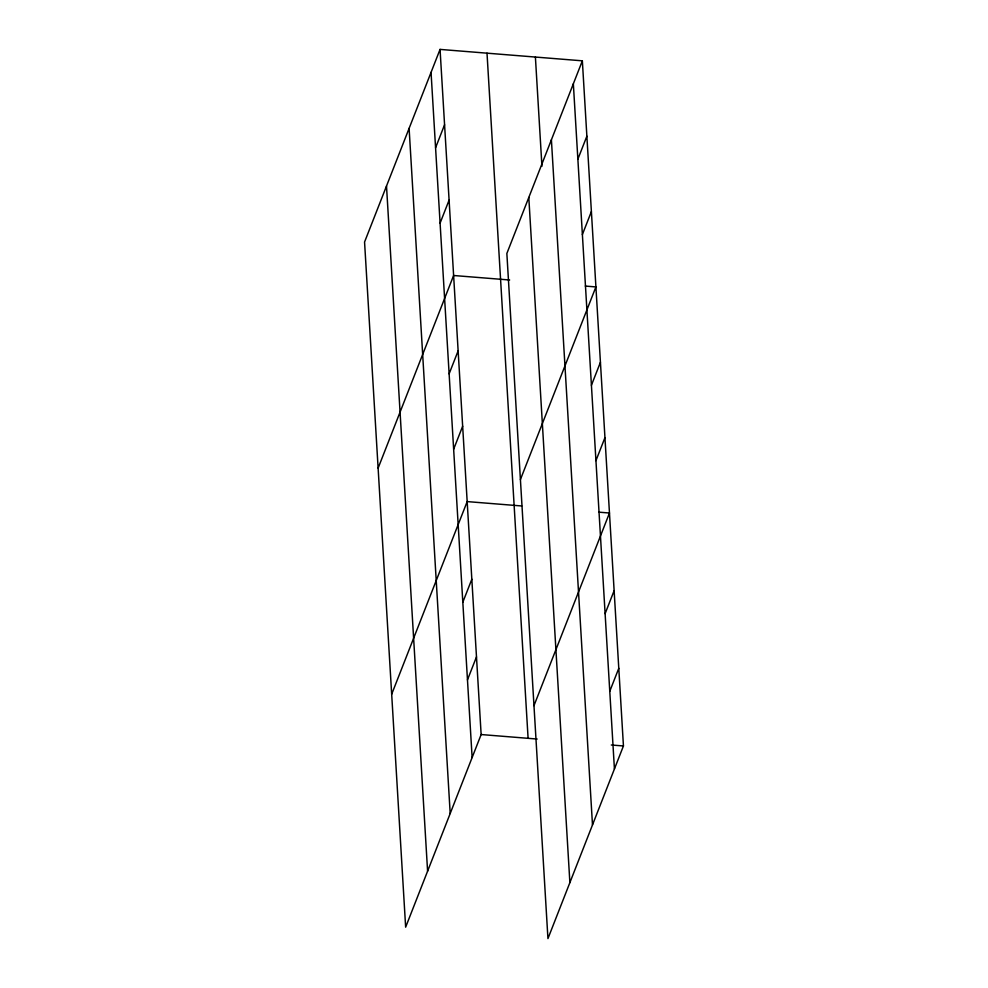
<?xml version="1.0" encoding="UTF-8"?>
<svg xmlns="http://www.w3.org/2000/svg" width="988" height="988" viewBox="0 0 988 988"><rect width="100%" height="100%" fill="white"/><g stroke="black" fill="none" stroke-linecap="round" stroke-linejoin="round"><path stroke-width="1.48" d="M440.055 49.4L364.56 242.035L405.648 927.176L481.144 734.541L440.055 49.4L582.352 60.824L623.44 745.965L547.945 938.6L506.856 253.459L582.352 60.824M435.572 147.755L444.575 124.772M440.092 223.115L449.095 200.132M378.12 468.127L453.616 275.504L509.647 279.999M449.12 373.847L458.136 350.864M453.64 449.219L462.656 426.236M577.869 159.179L586.872 136.196M391.68 694.231L467.176 501.595L521.689 505.967M582.377 234.539L591.392 211.556M462.816 602.235L471.832 579.24M520.417 479.551L595.912 286.928L585.304 286.075M467.472 679.88L476.488 656.897M591.417 385.271L600.432 362.287M595.937 460.643L604.952 437.659M533.977 705.654L609.473 513.019L598.864 512.167M605.113 613.659L614.128 590.676M609.769 691.304L618.784 668.32M481.144 734.541L537.163 739.049M611.313 745.001L623.44 745.965M573.349 83.807L614.425 768.96M551.403 139.79L592.491 824.943M535.397 57.057L541.943 166.256M528.802 197.477L569.878 882.617M487.01 53.167L528.098 738.32M431.052 72.383L472.128 757.524M409.106 128.366L450.195 813.507M386.506 186.04L427.594 871.194"/></g></svg>
